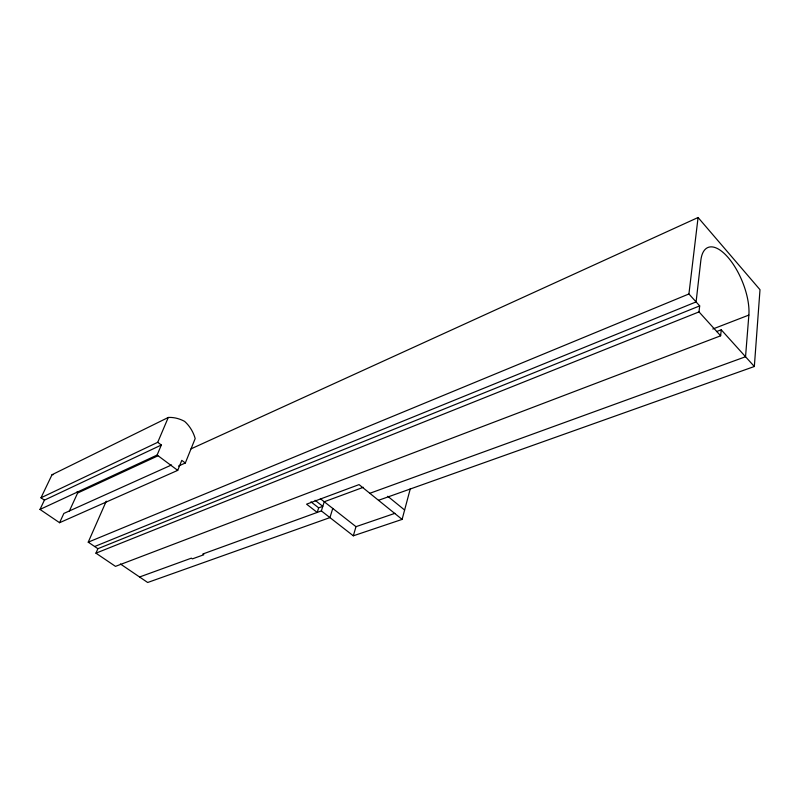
<?xml version="1.0" encoding="UTF-8"?>
<svg xmlns="http://www.w3.org/2000/svg" width="800" height="800" viewBox="0 0 800 800"><rect width="100%" height="100%" fill="white"/><g stroke="black" fill="none" stroke-linecap="round" stroke-linejoin="round"><path stroke-width="1.2" d="M378.5 500.31L754.34 366.5L760 289.7L698.08 217.51L191.07 448.84M94.66 546.52L696.09 301.92L700.85 260.36A44.21 18.82 67.6 0 1 727.81 257.15A44.21 18.82 67.6 0 1 748.86 315.08L745.54 356.75L369.83 493.3M698.08 217.51L688.92 293.97L699.68 305.9L97.88 548.7L95.95 553.17L115.49 566.37L720.65 335.8L721.23 329.79L716.56 331.58M720.65 335.8L699.01 311.9L699.68 305.9M139.57 576.99L191.38 558.16L192.39 558.88L203.82 554.74L202.8 554.01L321.36 510.92L353.32 535.81L402.11 519.4L410.3 488.76M353.32 535.81L355.99 526.67L394.96 513.33M332.77 508.44L329.94 517.6L147.68 582.49L120.39 563.97M321.36 510.92L324.24 501.76L363.35 487.3M315.09 500.29L322.8 506.33L318.67 507.84L317.22 512.43L306.58 504.17L359.07 484.6L402.11 519.4M178.51 466.04L185.32 463L195.18 438.56A28.03 21.24 64 0 0 184.6 421.38A40.46 30.76 64.8 0 0 168.28 417.47L52.03 474.71L40.99 497.79L44.42 500.14L161.34 445.02L157.73 442.31L40.99 497.79M44.42 500.14L40 509.43L59.58 522.71L177.72 470.37L181.79 460.36L185.32 463M40 509.43L157.11 455.05L161.34 445.02M157.73 442.31L168.28 417.47M97.88 548.7L88.23 542.16L106.26 501.18M69.29 511.19L77.62 493.04L157.88 455.85M59.58 522.71L63.86 513.43L171.59 464.95M88.23 542.16L688.92 293.97M95.95 553.17L699.01 311.9M712.8 329.02L748.86 315.08M157.11 455.05L177.72 470.37M310.96 501.84L318.67 507.84M320.4 498.74L355.99 526.67M387.73 496.26L404.61 510.02M721.23 329.79L754.34 366.5M77.19 491.56A25.21 21.01 62.6 0 1 77.62 493.04M52.03 474.71A36.37 30.41 63.8 0 1 53.34 474.62"/></g></svg>
